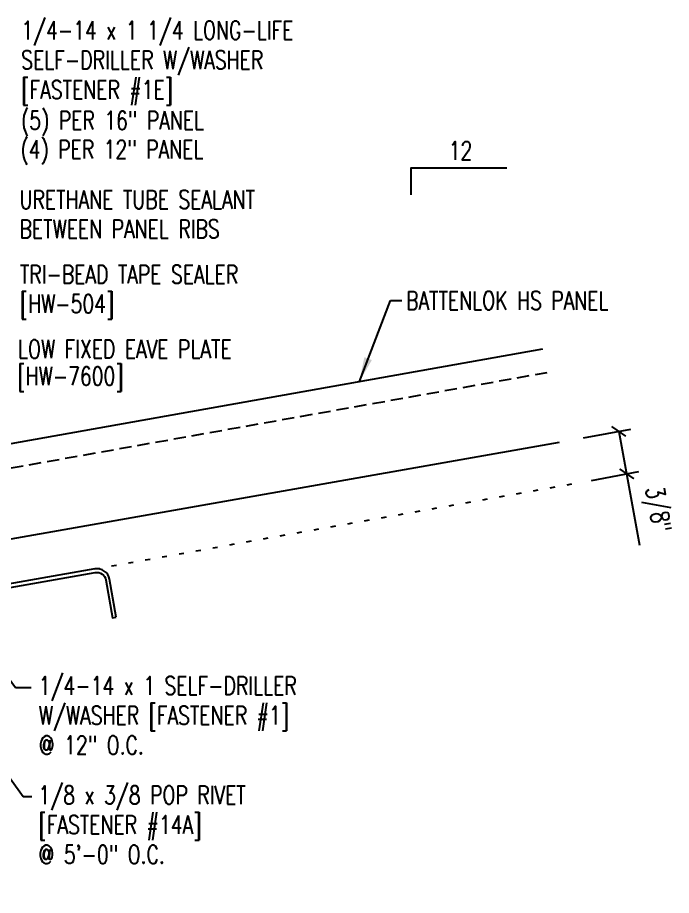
# Model space of a CAD drawing. Header units: inches. Extents: x -8.8 to 33, y 6.3 to 56.7.
# Drawn here: x 19.6 to 32.95, y 17.8 to 35.72 of the extents above; entities that cross this region are included whole.
import ezdxf
from ezdxf.enums import TextEntityAlignment as Align

# ---------------------------------------------------------------- set-up
doc = ezdxf.new("R2010")
doc.units = ezdxf.units.IN
doc.header["$MEASUREMENT"] = 0
doc.linetypes.add('DOT2', pattern=[0.125, 0, -0.125])
doc.linetypes.add('HIDDEN2', pattern=[0.1875, 0.125, -0.0625])
for name, color, linetype in [('DIM', 2, 'Continuous'), ('FASTENER', 9, 'Continuous'), ('MARK', 1, 'Continuous'), ('PANEL', 11, 'Continuous'), ('STLA', 10, 'Continuous'), ('TEXT', 2, 'Continuous')]:
    doc.layers.add(name, color=color, linetype=linetype)
doc.styles.add('TEXT', font='SIMPLEX', dxfattribs={"width": 0.75, "height": 6})
doc.styles.add('TEXT1', font='ROMANS.shx', dxfattribs={"width": 0.75, "height": 0.375})
doc.dimstyles.new('DETAIL$7', dxfattribs={"dimscale": 4, "dimtxt": 6, "dimasz": 0.125, "dimexe": 0.0625, "dimexo": 0.125, "dimgap": 0.0625, "dimtad": 1, "dimdec": 5, "dimzin": 3, "dimdsep": 46, "dimlunit": 4, "dimtxsty": 'TEXT', "dimblk": 'ARCHTICK', "dimcen": 0.0625, "dimclrd": 7, "dimclre": 7, "dimclrt": 2, "dimadec": 0, "dimazin": 0, "dimtfac": 0.666667, "dimtdec": 5, "dimtmove": 0, "dimatfit": 3, "dimfxl": 0, "dimfrac": 2, "dimtolj": 1, "dimtzin": 3, "dimarcsym": 0})

# ---------------------------------------------------------------- blocks, each defined once
blk = doc.blocks.new('_ArchTick')
at = {"color": 0, "linetype": 'ByBlock', "const_width": 0.15}
blk.add_lwpolyline([(-0.5, -0.5), (0.5, 0.5)], dxfattribs=at)
blk = doc.blocks.new('slopl1')
at = {"layer": 'MARK', "color": 6}
blk.add_lwpolyline([(0, 0), (0, 0.1368), (0.4871, 0.1368)], dxfattribs=at)
at = {"layer": 'MARK', "color": 2, "style": 'TEXT1', "width": 0.75}
blk.add_text('12', height=0.09375, dxfattribs=at).set_placement((0.1909, 0.1779))
blk.add_attdef('SLOPL1', text='', height=0.0938, dxfattribs=at).set_placement((-0.0549, 0.0243), align=Align.RIGHT)
blk = doc.blocks.new('FD-F14A')
at = {"layer": 'TEXT', "style": 'TEXT1', "width": 0.75}
for s, p in [('1/8 x 3/8 POP RIVET', (0.0047, -0.0408)), ('[FASTENER #14A]', (0.0047, -0.1926))]:
    blk.add_text(s, height=0.09375, dxfattribs=at).set_placement(p)
blk.add_attdef('(QUANTITY)', (0.0047, -0.3444), '', height=0.0938, dxfattribs=at)
blk = doc.blocks.new('dsc-HW-504')
at = {"layer": 'TEXT', "style": 'TEXT1', "width": 0.75}
for s, p in [('TRI-BEAD TAPE SEALER', (0, 0)), ('[HW-504]', (0, -0.6))]:
    blk.add_text(s, height=0.375, dxfattribs=at).set_placement(p)
at = {"layer": 'TEXT', "style": 'TEXT1', "flags": 1}
for tag, p in [('COLOR', (0, -1.2)), ('CALC', (0, -1.2)), ('OPT1', (0, -1.2)), ('OPT2', (0, -1.2)), ('OPT3', (0, -1.2)), ('GAGE', (0, -1.2)), ('SHPLN', (0, -1.2)), ('PART', (0, -1.2)), ('DESCRIPTION', (0, -1.2)), ('MULTIPLE', (0, -1.2)), ('SPARE1', (0, -1.8)), ('SPARE2', (0, -1.8)), ('SPARE3', (0, -1.8)), ('SPARE4', (0, -1.8)), ('SPARE5', (0, -1.8)), ('SPARE6', (0, -1.8)), ('SPARE7', (0, -1.8)), ('SPARE8', (0, -1.8)), ('SPARE9', (0, -1.8)), ('SPARE10', (0, -1.8))]:
    blk.add_attdef(tag, p, '', height=0.375, dxfattribs=at)
blk = doc.blocks.new('FD-F1e')
at = {"layer": 'TEXT', "style": 'TEXT1', "width": 0.75}
for s, p in [('1/4-14 x 1 1/4 LONG-LIFE', (0.0047, -0.0408)), ('SELF-DRILLER W/WASHER', (0.0047, -0.1926)), ('[FASTENER #1E]', (0.0047, -0.3444))]:
    blk.add_text(s, height=0.09375, dxfattribs=at).set_placement(p)
blk.add_attdef('(QUANTITY)', (0.9263, -0.3444), '', height=0.0938, dxfattribs=at)
at = {"layer": 'TEXT', "style": 'TEXT1', "flags": 1}
for tag, p in [('Color', (0.0245, -0.5337)), ('Calc', (0.0245, -0.5337)), ('Opt1', (0.0245, -0.5337)), ('Opt2', (0.0245, -0.5337)), ('Opt3', (0.0245, -0.5337)), ('Description', (0.0245, -0.5337)), ('Multiple', (0.0245, -0.5337)), ('Part', (0.0245, -0.5337)), ('Spare1', (0.0245, -0.7212)), ('Spare2', (0.0245, -0.7212)), ('Spare3', (0.0245, -0.7212)), ('Spare4', (0.0245, -0.7212)), ('Spare5', (0.0245, -0.7212)), ('Spare6', (0.0245, -0.7212)), ('Spare7', (0.0245, -0.7212)), ('Spare8', (0.0245, -0.7212)), ('Spare9', (0.0245, -0.7212)), ('Spare10', (0.0245, -0.7212))]:
    blk.add_attdef(tag, p, '', height=0.0938, dxfattribs=at)
blk = doc.blocks.new('FD-F1')
at = {"style": 'TEXT1', "width": 0.75}
blk.add_attdef('COLOR', (0.0047, -0.4962), '', height=0.0938, dxfattribs=at)
at = {"layer": 'TEXT', "style": 'TEXT1', "width": 0.75}
for s, p in [('1/4-14 x 1 SELF-DRILLER', (0.0047, -0.0408)), ('W/WASHER [FASTENER #1]', (0.0047, -0.1926))]:
    blk.add_text(s, height=0.09375, dxfattribs=at).set_placement(p)
blk.add_attdef('(QUANTITY)', (0.0047, -0.3444), '', height=0.0938, dxfattribs=at)

msp = doc.modelspace()

# ---------------------------------------------------------------- linework, layer by layer
at = {"layer": 'FASTENER', "color": 7}
for p, q in [((31.1541, 27.14034), (32.12023, 27.31854)), ((31.87437, 27.27319), (32.29805, 24.94967)), ((31.31825, 26.27247), (32.28438, 26.45067))]:
    msp.add_line(p, q, dxfattribs=at)
at = {"layer": 'PANEL'}
msp.add_line((13.84265, 26.02146), (30.32552, 28.96017), dxfattribs=at)
at = {"layer": 'PANEL', "color": 8, "linetype": 'HIDDEN2', "ltscale": 2}
msp.add_line((13.92796, 25.53762), (30.41083, 28.47633), dxfattribs=at)
at = {"layer": 'PANEL'}
msp.add_lwpolyline([(14.174, 24.14229), (30.66239, 27.04964)], dxfattribs=at)
at = {"layer": 'STLA'}
msp.add_lwpolyline([(21.61418, 23.47528), (21.47738, 24.25111, 0.41421356), (21.17363, 24.46379), (16.72448, 23.67929, 0.36397023), (16.50781, 23.42107), (16.50781, 15.90328, 0.41421356), (16.77001, 15.64108), (21.24561, 15.64108, 0.41421356), (21.50781, 15.90328), (21.50781, 16.69108), (21.43311, 16.69108), (21.43311, 15.90328, -0.41421356), (21.24561, 15.71578), (16.77001, 15.71578, -0.41421356), (16.58251, 15.90328), (16.58251, 23.42107, -0.36397023), (16.73745, 23.60572), (21.1866, 24.39023, -0.41421356), (21.40381, 24.23814), (21.54061, 23.46231)], format="xyb", close=True, dxfattribs=at)
at = {"layer": 'TEXT', "linetype": 'DOT2', "ltscale": 2}
msp.add_line((21.17363, 24.46379), (30.94426, 26.20579), dxfattribs=at)

# ---------------------------------------------------------------- block references
at = {"layer": 'FASTENER', "color": 7, "xscale": 0.25, "yscale": 0.25, "zscale": 0.25}
for p, rotation in [((31.87437, 27.27319), 100.4507655919646), ((32.03852, 26.40532), 280.4507655919646)]:
    msp.add_blockref('_ArchTick', p, dxfattribs=dict(at, rotation=rotation))
at = {"layer": 'MARK', "xscale": 4, "yscale": 4, "zscale": 4}
msp.add_blockref('slopl1', (27.6389, 32.10678), dxfattribs=at)
at = {"layer": 'TEXT', "xscale": 4, "yscale": 4, "zscale": 4}
msp.add_blockref('FD-F1e', (19.65477, 35.44063), dxfattribs=at)
at = {"layer": 'TEXT'}
msp.add_blockref('dsc-HW-504', (19.64526, 30.29223), dxfattribs=at)
at = {"layer": 'TEXT', "xscale": 4, "yscale": 4, "zscale": 4}
for name, p, values in [('FD-F1', (20.01246, 22.05538), {'(QUANTITY)': '@ 12" O.C.'}), ('FD-F14A', (20.00684, 19.82213), {'(QUANTITY)': '@ 5\'-0" O.C.'})]:
    msp.add_blockref(name, p, dxfattribs=at).add_auto_attribs(values)

# ---------------------------------------------------------------- texts
at = {"layer": 'DIM', "style": 'TEXT1', "width": 0.75}
msp.add_text('BATTENLOK HS PANEL', height=0.375, dxfattribs=at).set_placement((27.53153, 29.75683))
at = {"layer": 'FASTENER', "color": 2, "insert": (32.62841, 25.6653), "char_height": 0.375, "attachment_point": 5, "rotation": 280.450766, "style": 'TEXT1'}
msp.add_mtext('\\A1;3/8"', dxfattribs=at)
at = {"layer": 'TEXT', "style": 'TEXT1', "width": 0.75}
for s, p in [('(5) PER 16" PANEL', (19.66882, 33.43647)), ('(4) PER 12" PANEL', (19.65765, 32.84477)), ('URETHANE TUBE SEALANT', (19.63895, 31.81975)), ('BETWEEN PANEL RIBS', (19.63895, 31.21975)), ('LOW FIXED EAVE PLATE', (19.60699, 28.76571)), ('[HW-7600]', (19.59474, 28.21464))]:
    msp.add_text(s, height=0.375, dxfattribs=at).set_placement(p)

# ---------------------------------------------------------------- leaders
at = {"layer": 'DIM'}
msp.add_leader([(26.5783, 28.29208), (27.21333, 29.94433), (27.44522, 29.94433)], dimstyle='DETAIL$7', dxfattribs=at)
at = {"layer": 'FASTENER'}
for points in [[(16.74415, 23.90999), (19.71669, 19.81379), (19.89377, 19.81379)], [(18.75324, 23.12859), (19.55733, 22.04425), (19.87606, 22.04425)]]:
    msp.add_leader(points, dimstyle='DETAIL$7', dxfattribs=at)

doc.saveas('drawing.dxf')
